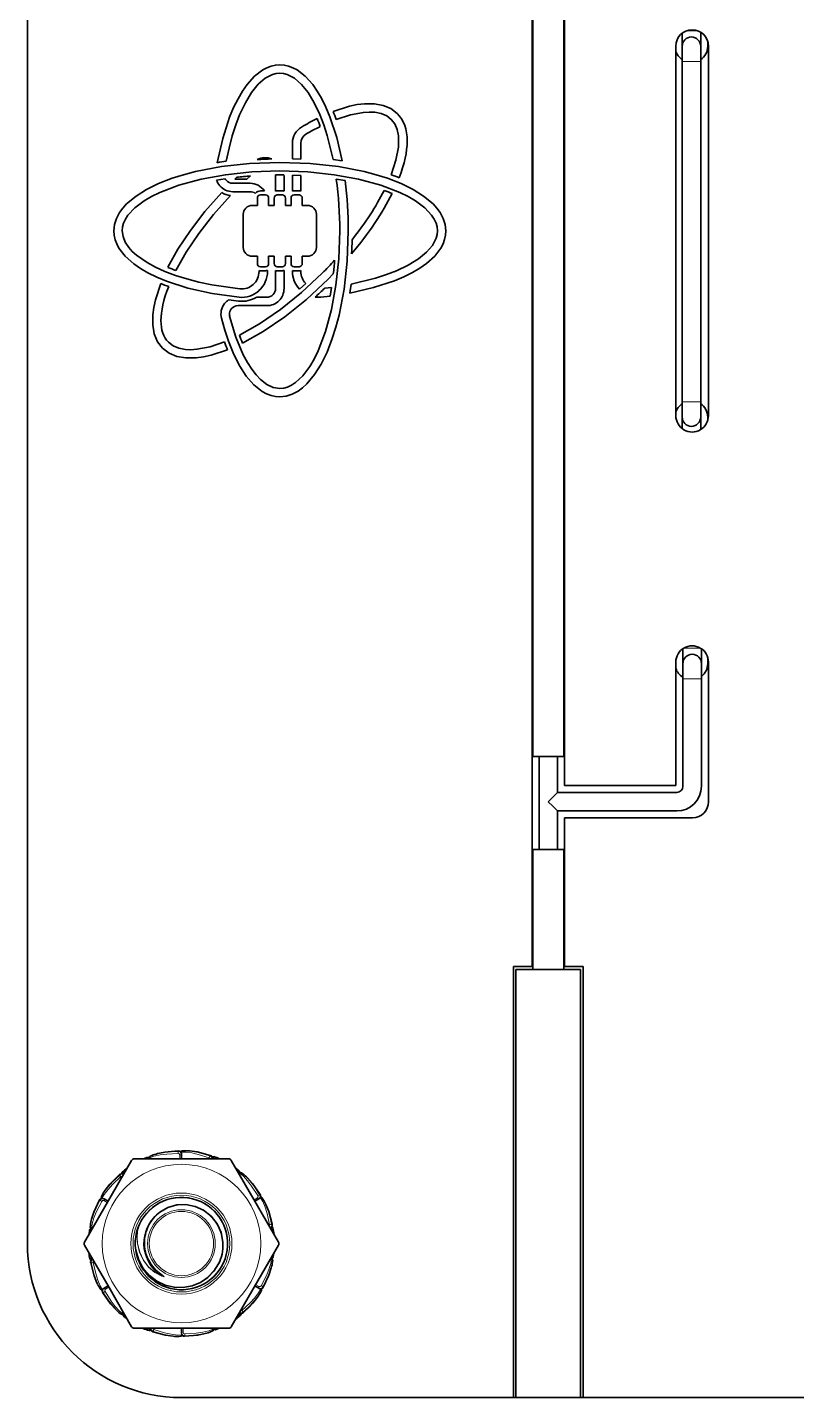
# Model space of a CAD drawing. Extents: x 291 to 828, y 188 to 662.
# Drawn here: x 291.03 to 316, y 289.08 to 333.56 of the extents above; entities that cross this region are included whole.
import ezdxf

# ---------------------------------------------------------------- set-up
doc = ezdxf.new("R2010")
doc.units = 0

msp = doc.modelspace()

# ---------------------------------------------------------------- linework, layer by layer
at = {"color": 7, "lineweight": 35}
for p, q in [((291.03, 294.081), (291.03, 359.841)), ((291.03, 294.081), (291.03, 359.841)), ((307.41, 308.956), (307.41, 350.84)), ((307.439, 350.89), (307.439, 309.89)), ((308.439, 350.89), (308.439, 309.89)), ((308.469, 350.84), (308.469, 308.956)), ((352.41, 289.081), (296.03, 289.081)), ((352.41, 289.081), (309.073, 289.081))]:
    msp.add_line(p, q, dxfattribs=at)
at = {"color": 7, "lineweight": 35, "ltscale": 0.010585}
msp.add_line((312.285, 333.377), (312.285, 332.954), dxfattribs=at)
at = {"color": 7, "lineweight": 13, "ltscale": 0.009319}
msp.add_line((312.422, 333.454), (312.794, 333.454), dxfattribs=at)
at = {"color": 7, "lineweight": 35, "ltscale": 0.011383}
msp.add_line((312.885, 333.409), (312.885, 332.954), dxfattribs=at)
at = {"color": 7, "lineweight": 35, "ltscale": 0.299998}
for p, q in [((312.079, 320.958), (312.079, 332.958)), ((313.137, 332.958), (313.137, 320.958))]:
    msp.add_line(p, q, dxfattribs=at)
at = {"color": 7, "lineweight": 35, "ltscale": 0.0125}
for p, q in [((312.285, 332.954), (312.285, 332.454)), ((312.885, 332.954), (312.885, 332.454)), ((312.285, 320.913), (312.285, 321.413)), ((312.885, 320.913), (312.885, 321.413)), ((312.309, 312.412), (312.309, 312.912)), ((312.909, 312.412), (312.909, 312.912))]:
    msp.add_line(p, q, dxfattribs=at)
at = {"color": 7, "lineweight": 35, "ltscale": 0.003988}
msp.add_line((313.114, 333.113), (313.114, 332.954), dxfattribs=at)
at = {"color": 7, "lineweight": 13, "ltscale": 0.015}
for p, q in [((312.285, 332.454), (312.885, 332.454)), ((312.285, 321.413), (312.885, 321.413)), ((312.909, 312.412), (312.309, 312.412))]:
    msp.add_line(p, q, dxfattribs=at)
at = {"color": 7, "lineweight": 35, "ltscale": 0.276018}
for p, q in [((312.285, 321.413), (312.285, 332.454)), ((312.885, 321.413), (312.885, 332.454))]:
    msp.add_line(p, q, dxfattribs=at)
at = {"color": 7, "lineweight": 35, "ltscale": 0.01281}
msp.add_line((299.632, 329.809), (299.632, 329.296), dxfattribs=at)
at = {"color": 7, "lineweight": 35, "ltscale": 0.012994}
msp.add_line((299.907, 329.289), (299.907, 329.809), dxfattribs=at)
at = {"color": 7, "lineweight": 35, "ltscale": 0.006876}
msp.add_line((299.632, 329.296), (299.907, 329.289), dxfattribs=at)
at = {"color": 7, "lineweight": 35, "ltscale": 0.007385}
msp.add_line((300.951, 329.274), (301.244, 329.236), dxfattribs=at)
at = {"color": 7, "lineweight": 35, "ltscale": 0.000164188}
msp.add_line((297.193, 329.167), (297.194, 329.173), dxfattribs=at)
at = {"color": 7, "lineweight": 35, "ltscale": 0.000140985}
msp.add_line((297.194, 329.172), (297.193, 329.167), dxfattribs=at)
at = {"color": 7, "lineweight": 35, "ltscale": 0.003895}
msp.add_line((298.157, 328.636), (298.272, 328.741), dxfattribs=at)
at = {"color": 7, "lineweight": 35, "ltscale": 0.001201}
msp.add_line((299.083, 328.775), (299.086, 328.727), dxfattribs=at)
at = {"color": 7, "lineweight": 35, "ltscale": 0.001204}
msp.add_line((299.361, 328.727), (299.358, 328.776), dxfattribs=at)
at = {"color": 7, "lineweight": 35, "ltscale": 0.00688}
msp.add_line((299.907, 328.758), (299.632, 328.77), dxfattribs=at)
at = {"color": 7, "lineweight": 35, "ltscale": 0.013043}
msp.add_line((299.632, 328.77), (299.632, 328.248), dxfattribs=at)
at = {"color": 7, "lineweight": 35, "ltscale": 0.01274}
msp.add_line((299.907, 328.248), (299.907, 328.758), dxfattribs=at)
at = {"color": 7, "lineweight": 35, "ltscale": 0.007084}
msp.add_line((297.449, 328.651), (297.169, 328.606), dxfattribs=at)
at = {"color": 7, "lineweight": 35, "ltscale": 0.014068}
for p, q in [((298.258, 328.506), (297.695, 328.506)), ((297.695, 328.231), (298.258, 328.231))]:
    msp.add_line(p, q, dxfattribs=at)
at = {"color": 7, "lineweight": 35, "ltscale": 0.002306}
msp.add_line((297.827, 328.699), (297.76, 328.636), dxfattribs=at)
at = {"color": 7, "lineweight": 35, "ltscale": 0.009911}
msp.add_line((297.76, 328.636), (298.157, 328.636), dxfattribs=at)
at = {"color": 7, "lineweight": 35, "ltscale": 0.011983}
msp.add_line((299.086, 328.727), (299.086, 328.248), dxfattribs=at)
at = {"color": 7, "lineweight": 35, "ltscale": 0.011981}
msp.add_line((299.361, 328.248), (299.361, 328.727), dxfattribs=at)
at = {"color": 7, "lineweight": 35, "ltscale": 0.007278}
msp.add_line((301.343, 328.592), (301.056, 328.64), dxfattribs=at)
at = {"color": 7, "lineweight": 35, "ltscale": 0.000387625}
msp.add_line((298.423, 328.176), (298.433, 328.188), dxfattribs=at)
at = {"color": 7, "lineweight": 35, "ltscale": 0.004041}
for p, q in [((298.496, 328.026), (298.496, 327.864)), ((298.86, 327.864), (298.86, 328.026)), ((299.042, 328.026), (299.042, 327.864)), ((299.406, 327.864), (299.406, 328.026)), ((299.587, 328.026), (299.587, 327.864)), ((299.951, 327.864), (299.951, 328.026))]:
    msp.add_line(p, q, dxfattribs=at)
at = {"color": 7, "lineweight": 35, "ltscale": 0.001955}
for p, q in [((298.496, 327.864), (298.496, 327.786)), ((298.86, 327.786), (298.86, 327.864)), ((299.042, 327.864), (299.042, 327.786)), ((299.406, 327.786), (299.406, 327.864)), ((299.587, 327.864), (299.587, 327.786)), ((299.951, 327.786), (299.951, 327.864))]:
    msp.add_line(p, q, dxfattribs=at)
at = {"color": 7, "lineweight": 35, "ltscale": 0.003159}
msp.add_line((298.596, 328.256), (298.722, 328.256), dxfattribs=at)
at = {"color": 7, "lineweight": 35, "ltscale": 0.002045}
for p, q in [((298.678, 328.126), (298.596, 328.126)), ((299.305, 328.126), (299.224, 328.126)), ((299.851, 328.126), (299.769, 328.126)), ((298.596, 325.795), (298.678, 325.795)), ((299.224, 325.795), (299.305, 325.795)), ((299.769, 325.795), (299.851, 325.795))]:
    msp.add_line(p, q, dxfattribs=at)
at = {"color": 7, "lineweight": 35, "ltscale": 0.002047}
for p, q in [((298.76, 328.126), (298.678, 328.126)), ((299.224, 328.126), (299.142, 328.126)), ((299.769, 328.126), (299.688, 328.126)), ((298.678, 325.795), (298.76, 325.795)), ((299.142, 325.795), (299.224, 325.795)), ((299.688, 325.795), (299.769, 325.795))]:
    msp.add_line(p, q, dxfattribs=at)
at = {"color": 7, "lineweight": 35, "ltscale": 0.004092}
for p, q in [((299.142, 328.256), (299.305, 328.256)), ((299.688, 328.256), (299.851, 328.256)), ((298.76, 325.665), (298.596, 325.665)), ((299.305, 325.665), (299.142, 325.665)), ((299.851, 325.665), (299.688, 325.665))]:
    msp.add_line(p, q, dxfattribs=at)
at = {"color": 7, "lineweight": 35, "ltscale": 0.026812}
for p, q in [((298.037, 327.497), (298.037, 326.424)), ((300.411, 326.424), (300.411, 327.497))]:
    msp.add_line(p, q, dxfattribs=at)
at = {"color": 7, "lineweight": 35, "ltscale": 0.004249}
for p, q in [((298.496, 327.786), (298.326, 327.786)), ((298.326, 326.135), (298.496, 326.135))]:
    msp.add_line(p, q, dxfattribs=at)
at = {"color": 7, "lineweight": 35, "ltscale": 0.004546}
for p, q in [((299.042, 327.786), (298.86, 327.786)), ((299.587, 327.786), (299.406, 327.786)), ((298.86, 326.135), (299.042, 326.135)), ((299.406, 326.135), (299.587, 326.135))]:
    msp.add_line(p, q, dxfattribs=at)
at = {"color": 7, "lineweight": 35, "ltscale": 0.004251}
for p, q in [((300.121, 327.786), (299.951, 327.786)), ((299.951, 326.135), (300.121, 326.135))]:
    msp.add_line(p, q, dxfattribs=at)
at = {"color": 7, "lineweight": 35, "ltscale": 0.001953}
for p, q in [((298.496, 326.135), (298.496, 326.057)), ((298.86, 326.057), (298.86, 326.135)), ((299.042, 326.135), (299.042, 326.057)), ((299.406, 326.057), (299.406, 326.135)), ((299.587, 326.135), (299.587, 326.057)), ((299.951, 326.057), (299.951, 326.135))]:
    msp.add_line(p, q, dxfattribs=at)
at = {"color": 7, "lineweight": 35, "ltscale": 0.004038}
for p, q in [((298.496, 326.057), (298.496, 325.895)), ((298.86, 325.895), (298.86, 326.057)), ((299.042, 326.057), (299.042, 325.895)), ((299.406, 325.895), (299.406, 326.057)), ((299.587, 326.057), (299.587, 325.895)), ((299.951, 325.895), (299.951, 326.057))]:
    msp.add_line(p, q, dxfattribs=at)
at = {"color": 7, "lineweight": 35, "ltscale": 0.000740051}
msp.add_line((298.549, 325.67), (298.549, 325.641), dxfattribs=at)
at = {"color": 7, "lineweight": 35, "ltscale": 0.000871277}
msp.add_line((298.824, 325.641), (298.824, 325.676), dxfattribs=at)
at = {"color": 7, "lineweight": 35, "ltscale": 0.014614}
for p, q in [((299.086, 325.673), (299.086, 325.088)), ((299.361, 325.088), (299.361, 325.673))]:
    msp.add_line(p, q, dxfattribs=at)
at = {"color": 7, "lineweight": 35, "ltscale": 0.000784302}
msp.add_line((299.632, 325.673), (299.632, 325.642), dxfattribs=at)
at = {"color": 7, "lineweight": 35, "ltscale": 0.000783539}
msp.add_line((299.907, 325.642), (299.907, 325.673), dxfattribs=at)
at = {"color": 7, "lineweight": 35, "ltscale": 0.006875}
msp.add_line((299.857, 325.07), (300.063, 325.253), dxfattribs=at)
at = {"color": 7, "lineweight": 35, "ltscale": 0.005917}
msp.add_line((300.794, 325.39), (300.96, 325.559), dxfattribs=at)
at = {"color": 7, "lineweight": 35, "ltscale": 0.008151}
msp.add_line((298.802, 324.806), (298.476, 324.808), dxfattribs=at)
at = {"color": 7, "lineweight": 35, "ltscale": 0.007514}
msp.add_line((300.556, 324.807), (300.854, 324.841), dxfattribs=at)
at = {"color": 7, "lineweight": 35, "ltscale": 0.005532}
msp.add_line((300.901, 325.125), (300.682, 325.099), dxfattribs=at)
at = {"color": 7, "lineweight": 35, "ltscale": 0.007195}
msp.add_line((300.854, 324.841), (300.901, 325.125), dxfattribs=at)
at = {"color": 7, "lineweight": 35, "ltscale": 0.023202}
msp.add_line((297.872, 324.537), (298.8, 324.531), dxfattribs=at)
at = {"color": 7, "lineweight": 35, "ltscale": 0.009331}
msp.add_line((312.285, 320.54), (312.285, 320.913), dxfattribs=at)
at = {"color": 7, "lineweight": 35, "ltscale": 0.010143}
msp.add_line((312.885, 320.507), (312.885, 320.913), dxfattribs=at)
at = {"color": 7, "lineweight": 35, "ltscale": 0.002743}
msp.add_line((313.114, 320.913), (313.114, 320.803), dxfattribs=at)
at = {"color": 7, "lineweight": 35, "ltscale": 0.012057}
msp.add_line((312.309, 312.912), (312.309, 313.395), dxfattribs=at)
at = {"color": 7, "lineweight": 13, "ltscale": 0.013631}
msp.add_line((312.881, 313.412), (312.335, 313.412), dxfattribs=at)
at = {"color": 7, "lineweight": 35, "ltscale": 0.01203}
msp.add_line((312.909, 312.912), (312.909, 313.394), dxfattribs=at)
at = {"color": 7, "lineweight": 35, "ltscale": 0.100054}
msp.add_line((312.079, 308.956), (312.079, 312.958), dxfattribs=at)
at = {"color": 7, "lineweight": 35, "ltscale": 0.005022}
msp.add_line((313.114, 313.113), (313.114, 312.913), dxfattribs=at)
at = {"color": 7, "lineweight": 35, "ltscale": 0.113283}
msp.add_line((313.137, 312.958), (313.137, 308.427), dxfattribs=at)
at = {"color": 7, "lineweight": 35, "ltscale": 0.087132}
for p, q in [((312.309, 312.412), (312.309, 308.927)), ((312.909, 312.412), (312.909, 308.927))]:
    msp.add_line(p, q, dxfattribs=at)
at = {"color": 7, "lineweight": 35, "ltscale": 0.025}
for p, q in [((307.439, 309.89), (308.439, 309.89)), ((308.439, 306.876), (307.439, 306.876))]:
    msp.add_line(p, q, dxfattribs=at)
at = {"color": 7, "lineweight": 35, "ltscale": 0.07536}
msp.add_line((307.639, 306.876), (307.639, 309.89), dxfattribs=at)
at = {"color": 7, "lineweight": 35, "ltscale": 0.029083}
msp.add_line((308.239, 308.727), (308.239, 309.89), dxfattribs=at)
at = {"color": 7, "lineweight": 35, "ltscale": 0.026458}
msp.add_line((307.41, 307.898), (307.41, 308.956), dxfattribs=at)
at = {"color": 7, "lineweight": 35, "ltscale": 0.005521}
msp.add_line((308.083, 308.571), (308.239, 308.727), dxfattribs=at)
at = {"color": 7, "lineweight": 35, "ltscale": 0.096743}
for p, q in [((312.109, 308.727), (308.239, 308.727)), ((312.109, 308.127), (308.239, 308.127))]:
    msp.add_line(p, q, dxfattribs=at)
at = {"color": 7, "lineweight": 35, "ltscale": 0.090253}
msp.add_line((308.469, 308.956), (312.079, 308.956), dxfattribs=at)
at = {"color": 7, "lineweight": 35, "ltscale": 0.005085}
for q in [(308.083, 308.571), (308.083, 308.283)]:
    msp.add_line((307.939, 308.427), q, dxfattribs=at)
at = {"color": 7, "lineweight": 35, "ltscale": 0.005522}
msp.add_line((308.083, 308.283), (308.239, 308.127), dxfattribs=at)
at = {"color": 7, "lineweight": 35, "ltscale": 0.120544}
for p, q in [((307.41, 303.076), (307.41, 307.898)), ((308.469, 307.898), (308.469, 303.076))]:
    msp.add_line(p, q, dxfattribs=at)
at = {"color": 7, "lineweight": 35, "ltscale": 0.031277}
msp.add_line((308.239, 306.876), (308.239, 308.127), dxfattribs=at)
at = {"color": 7, "lineweight": 35, "ltscale": 0.103706}
msp.add_line((312.617, 307.898), (308.469, 307.898), dxfattribs=at)
at = {"color": 7, "lineweight": 35, "ltscale": 2.5177e-05}
msp.add_line((312.617, 307.899), (312.617, 307.898), dxfattribs=at)
at = {"color": 7, "lineweight": 35, "ltscale": 0.097501}
for p, q in [((307.439, 302.976), (307.439, 306.876)), ((308.439, 302.976), (308.439, 306.876))]:
    msp.add_line(p, q, dxfattribs=at)
at = {"color": 7, "lineweight": 35, "ltscale": 0.349879}
for p, q in [((306.805, 289.081), (306.805, 303.076)), ((309.073, 303.076), (309.073, 289.081))]:
    msp.add_line(p, q, dxfattribs=at)
at = {"color": 7, "lineweight": 35, "ltscale": 0.015132}
msp.add_line((306.805, 303.076), (307.41, 303.076), dxfattribs=at)
at = {"color": 7, "lineweight": 35, "ltscale": 0.052499}
msp.add_line((306.889, 302.976), (308.989, 302.976), dxfattribs=at)
at = {"color": 7, "lineweight": 35, "ltscale": 0.347379}
for p, q in [((306.889, 302.976), (306.889, 289.081)), ((308.989, 302.976), (308.989, 289.081))]:
    msp.add_line(p, q, dxfattribs=at)
at = {"color": 7, "lineweight": 35, "ltscale": 0.015115}
msp.add_line((308.469, 303.076), (309.073, 303.076), dxfattribs=at)
at = {"color": 7, "lineweight": 35, "ltscale": 0.076499}
for p, q in [((294.413, 296.781), (292.883, 294.131)), ((297.646, 291.381), (299.176, 294.031))]:
    msp.add_line(p, q, dxfattribs=at)
at = {"color": 7, "lineweight": 35, "ltscale": 0.076498}
for p, q in [((297.56, 296.831), (294.5, 296.831)), ((294.5, 291.331), (297.56, 291.331))]:
    msp.add_line(p, q, dxfattribs=at)
at = {"color": 7, "lineweight": 35, "ltscale": 0.002871}
for p, q in [((294.902, 296.874), (294.796, 296.83)), ((297.885, 296.453), (297.794, 296.524)), ((293.047, 294.501), (293.032, 294.387)), ((299.012, 293.661), (299.028, 293.774)), ((294.175, 291.708), (294.265, 291.638))]:
    msp.add_line(p, q, dxfattribs=at)
at = {"color": 7, "lineweight": 13, "ltscale": 0.002597}
for p, q in [((294.902, 296.87), (294.805, 296.831)), ((297.881, 296.452), (297.799, 296.516)), ((293.051, 294.498), (293.036, 294.396)), ((299.009, 293.663), (299.023, 293.766)), ((294.178, 291.71), (294.26, 291.646)), ((297.158, 291.292), (297.254, 291.331))]:
    msp.add_line(p, q, dxfattribs=at)
at = {"color": 7, "lineweight": 13, "ltscale": 0.001723}
msp.add_line((294.843, 296.831), (294.907, 296.856), dxfattribs=at)
at = {"color": 7, "lineweight": 13, "ltscale": 0.000100592}
msp.add_line((294.902, 296.874), (294.902, 296.87), dxfattribs=at)
at = {"color": 7, "lineweight": 13, "ltscale": 0.000366938}
for p, q in [((294.907, 296.856), (294.902, 296.87)), ((297.152, 291.306), (297.158, 291.292))]:
    msp.add_line(p, q, dxfattribs=at)
at = {"color": 7, "lineweight": 13, "ltscale": 0.00065088}
for p, q in [((294.907, 296.856), (294.914, 296.831)), ((298.994, 293.665), (298.969, 293.672))]:
    msp.add_line(p, q, dxfattribs=at)
at = {"color": 7, "lineweight": 35, "ltscale": 0.001177}
for p, q in [((295.255, 297.001), (295.21, 296.988)), ((293.559, 295.82), (293.533, 295.781)), ((298.172, 296.212), (298.138, 296.244)), ((293.113, 294.87), (293.102, 294.825)), ((298.946, 293.291), (298.957, 293.337)), ((293.288, 292.811), (293.309, 292.769)), ((298.5, 292.341), (298.526, 292.38)), ((293.888, 291.95), (293.921, 291.917)), ((295.758, 291.072), (295.805, 291.068)), ((296.804, 291.16), (296.849, 291.173))]:
    msp.add_line(p, q, dxfattribs=at)
at = {"color": 7, "lineweight": 13, "ltscale": 0.000101448}
msp.add_line((295.926, 297.091), (295.924, 297.087), dxfattribs=at)
at = {"color": 7, "lineweight": 13, "ltscale": 0.000367203}
msp.add_line((295.924, 297.072), (295.924, 297.087), dxfattribs=at)
at = {"color": 7, "lineweight": 13, "ltscale": 0.003214}
for p, q in [((295.978, 296.831), (295.978, 296.96)), ((293.622, 295.411), (293.51, 295.475)), ((298.386, 295.501), (298.497, 295.565)), ((296.082, 291.33), (296.082, 291.202))]:
    msp.add_line(p, q, dxfattribs=at)
at = {"color": 7, "lineweight": 35, "ltscale": 0.000366211}
msp.add_line((296.03, 296.978), (296.03, 296.993), dxfattribs=at)
at = {"color": 7, "lineweight": 35, "ltscale": 0.003677}
for p, q in [((296.03, 296.831), (296.03, 296.978)), ((298.412, 295.456), (298.539, 295.53)), ((293.648, 292.706), (293.52, 292.632)), ((298.412, 292.706), (298.539, 292.632)), ((296.03, 291.33), (296.03, 291.183))]:
    msp.add_line(p, q, dxfattribs=at)
at = {"color": 7, "lineweight": 35, "ltscale": 0.001178}
for p, q in [((296.301, 297.09), (296.254, 297.093)), ((298.771, 295.351), (298.751, 295.393))]:
    msp.add_line(p, q, dxfattribs=at)
at = {"color": 7, "lineweight": 13, "ltscale": 0.000367453}
msp.add_line((296.954, 296.928), (296.958, 296.942), dxfattribs=at)
at = {"color": 7, "lineweight": 13, "ltscale": 0.000100627}
msp.add_line((296.961, 296.945), (296.958, 296.942), dxfattribs=at)
at = {"color": 7, "lineweight": 13, "ltscale": 0.000251303}
for p, q in [((297.271, 296.835), (297.28, 296.831)), ((294.789, 291.327), (294.779, 291.331))]:
    msp.add_line(p, q, dxfattribs=at)
at = {"color": 7, "lineweight": 35, "ltscale": 0.000304979}
msp.add_line((297.282, 296.83), (297.271, 296.835), dxfattribs=at)
at = {"color": 7, "lineweight": 35, "ltscale": 0.036627}
msp.add_line((297.646, 296.781), (298.379, 295.512), dxfattribs=at)
at = {"color": 7, "lineweight": 13, "ltscale": 0.000100858}
for p, q in [((294.015, 296.32), (294.016, 296.316)), ((298.044, 291.842), (298.043, 291.846))]:
    msp.add_line(p, q, dxfattribs=at)
at = {"color": 7, "lineweight": 13, "ltscale": 0.000366793}
msp.add_line((294.026, 296.305), (294.016, 296.316), dxfattribs=at)
at = {"color": 7, "lineweight": 35, "ltscale": 0.000305367}
for p, q in [((294.275, 296.54), (294.265, 296.533)), ((297.784, 291.622), (297.794, 291.629))]:
    msp.add_line(p, q, dxfattribs=at)
at = {"color": 7, "lineweight": 13, "ltscale": 0.000250905}
msp.add_line((294.265, 296.533), (294.273, 296.539), dxfattribs=at)
at = {"color": 7, "lineweight": 13, "ltscale": 0.001722}
for p, q in [((297.818, 296.483), (297.872, 296.44)), ((293.055, 294.428), (293.065, 294.496)), ((299.005, 293.733), (298.994, 293.665)), ((294.241, 291.678), (294.188, 291.721)), ((297.216, 291.331), (297.152, 291.306))]:
    msp.add_line(p, q, dxfattribs=at)
at = {"color": 7, "lineweight": 13, "ltscale": 0.000650612}
msp.add_line((297.872, 296.44), (297.853, 296.422), dxfattribs=at)
at = {"color": 7, "lineweight": 13, "ltscale": 0.000366891}
msp.add_line((297.872, 296.44), (297.881, 296.452), dxfattribs=at)
at = {"color": 7, "lineweight": 13, "ltscale": 0.000101172}
msp.add_line((297.885, 296.453), (297.881, 296.452), dxfattribs=at)
at = {"color": 7, "lineweight": 13, "ltscale": 0.000101273}
msp.add_line((293.371, 295.496), (293.373, 295.492), dxfattribs=at)
at = {"color": 7, "lineweight": 13, "ltscale": 0.00036657}
msp.add_line((293.386, 295.485), (293.373, 295.492), dxfattribs=at)
at = {"color": 7, "lineweight": 35, "ltscale": 0.000365754}
for p, q in [((293.52, 295.53), (293.508, 295.537)), ((298.539, 295.53), (298.552, 295.537)), ((293.52, 292.632), (293.508, 292.625)), ((298.539, 292.632), (298.552, 292.625))]:
    msp.add_line(p, q, dxfattribs=at)
at = {"color": 7, "lineweight": 35, "ltscale": 0.003676}
msp.add_line((293.648, 295.456), (293.52, 295.53), dxfattribs=at)
at = {"color": 7, "lineweight": 35, "ltscale": 0.039872}
for p, q in [((299.176, 294.131), (298.379, 295.512)), ((292.883, 294.031), (293.681, 292.65))]:
    msp.add_line(p, q, dxfattribs=at)
at = {"color": 7, "lineweight": 13, "ltscale": 0.000367075}
for p, q in [((298.568, 295.668), (298.58, 295.676)), ((293.492, 292.494), (293.479, 292.486))]:
    msp.add_line(p, q, dxfattribs=at)
at = {"color": 7, "lineweight": 13, "ltscale": 0.00010072}
msp.add_line((298.584, 295.676), (298.58, 295.676), dxfattribs=at)
at = {"color": 7, "lineweight": 13, "ltscale": 0.000146423}
msp.add_line((295.333, 295.106), (295.337, 295.101), dxfattribs=at)
at = {"color": 7, "lineweight": 13, "ltscale": 9.76592e-05}
msp.add_line((293.047, 294.501), (293.051, 294.498), dxfattribs=at)
at = {"color": 7, "lineweight": 13, "ltscale": 0.000367495}
msp.add_line((293.065, 294.496), (293.051, 294.498), dxfattribs=at)
at = {"color": 7, "lineweight": 13, "ltscale": 0.000650144}
msp.add_line((293.065, 294.496), (293.09, 294.49), dxfattribs=at)
at = {"color": 7, "lineweight": 35, "ltscale": 0.000105677}
msp.add_line((294.631, 294.595), (294.627, 294.595), dxfattribs=at)
at = {"color": 7, "lineweight": 13, "ltscale": 0.000367354}
for p, q in [((298.958, 294.704), (298.972, 294.707)), ((293.102, 293.457), (293.087, 293.454))]:
    msp.add_line(p, q, dxfattribs=at)
at = {"color": 7, "lineweight": 13, "ltscale": 0.000101103}
for p, q in [((298.976, 294.706), (298.972, 294.707)), ((293.084, 293.456), (293.087, 293.454))]:
    msp.add_line(p, q, dxfattribs=at)
at = {"color": 7, "lineweight": 13, "ltscale": 0.000250673}
msp.add_line((299.035, 294.383), (299.036, 294.373), dxfattribs=at)
at = {"color": 7, "lineweight": 35, "ltscale": 0.000304498}
msp.add_line((299.037, 294.371), (299.035, 294.383), dxfattribs=at)
at = {"color": 7, "lineweight": 35, "ltscale": 0.000305257}
msp.add_line((293.023, 293.791), (293.024, 293.779), dxfattribs=at)
at = {"color": 7, "lineweight": 13, "ltscale": 0.000251432}
msp.add_line((293.024, 293.779), (293.023, 293.789), dxfattribs=at)
at = {"color": 7, "lineweight": 13, "ltscale": 0.000366739}
msp.add_line((298.994, 293.665), (299.009, 293.663), dxfattribs=at)
at = {"color": 7, "lineweight": 13, "ltscale": 9.72082e-05}
msp.add_line((299.012, 293.661), (299.009, 293.663), dxfattribs=at)
at = {"color": 7, "lineweight": 13, "ltscale": 0.003215}
for p, q in [((298.438, 292.751), (298.549, 292.686)), ((293.674, 292.661), (293.562, 292.596))]:
    msp.add_line(p, q, dxfattribs=at)
at = {"color": 7, "lineweight": 13, "ltscale": 0.000101474}
msp.add_line((293.475, 292.486), (293.479, 292.486), dxfattribs=at)
at = {"color": 7, "lineweight": 35, "ltscale": 0.036626}
msp.add_line((294.413, 291.381), (293.681, 292.65), dxfattribs=at)
at = {"color": 7, "lineweight": 13, "ltscale": 0.000367243}
msp.add_line((298.673, 292.676), (298.686, 292.669), dxfattribs=at)
at = {"color": 7, "lineweight": 13, "ltscale": 0.000100884}
msp.add_line((298.688, 292.666), (298.686, 292.669), dxfattribs=at)
at = {"color": 7, "lineweight": 13, "ltscale": 0.00036736}
msp.add_line((298.034, 291.857), (298.043, 291.846), dxfattribs=at)
at = {"color": 7, "lineweight": 13, "ltscale": 0.000100459}
msp.add_line((294.175, 291.708), (294.178, 291.71), dxfattribs=at)
at = {"color": 7, "lineweight": 13, "ltscale": 0.000367361}
msp.add_line((294.188, 291.721), (294.178, 291.71), dxfattribs=at)
at = {"color": 7, "lineweight": 13, "ltscale": 0.000650073}
msp.add_line((294.188, 291.721), (294.206, 291.74), dxfattribs=at)
at = {"color": 7, "lineweight": 13, "ltscale": 0.000251525}
msp.add_line((297.794, 291.629), (297.786, 291.623), dxfattribs=at)
at = {"color": 7, "lineweight": 35, "ltscale": 0.000305291}
msp.add_line((294.777, 291.332), (294.789, 291.327), dxfattribs=at)
at = {"color": 7, "lineweight": 13, "ltscale": 0.000101703}
msp.add_line((295.098, 291.217), (295.101, 291.22), dxfattribs=at)
at = {"color": 7, "lineweight": 13, "ltscale": 0.000366727}
msp.add_line((295.106, 291.233), (295.101, 291.22), dxfattribs=at)
at = {"color": 7, "lineweight": 35, "ltscale": 0.000365448}
msp.add_line((296.03, 291.183), (296.03, 291.169), dxfattribs=at)
at = {"color": 7, "lineweight": 13, "ltscale": 0.000100783}
msp.add_line((296.134, 291.071), (296.136, 291.074), dxfattribs=at)
at = {"color": 7, "lineweight": 13, "ltscale": 0.000367231}
msp.add_line((296.135, 291.089), (296.136, 291.074), dxfattribs=at)
at = {"color": 7, "lineweight": 13, "ltscale": 0.000649946}
msp.add_line((297.152, 291.306), (297.145, 291.331), dxfattribs=at)
at = {"color": 7, "lineweight": 35, "ltscale": 0.002872}
msp.add_line((297.157, 291.288), (297.263, 291.331), dxfattribs=at)
at = {"color": 7, "lineweight": 13, "ltscale": 0.000101221}
msp.add_line((297.157, 291.288), (297.158, 291.292), dxfattribs=at)
at = {"color": 7, "lineweight": 35, "ltscale": 0.269375}
msp.add_line((306.805, 289.081), (296.03, 289.081), dxfattribs=at)
at = {"color": 7, "lineweight": 35}
for points in [[(299.224, 332.35), (299.081, 332.34), (298.94, 332.308), (298.802, 332.257), (298.667, 332.185), (298.406, 331.984), (298.16, 331.711), (298.009, 331.495), (297.866, 331.251), (297.725, 330.965), (297.594, 330.651), (297.371, 329.96), (297.194, 329.173)], [(301.244, 329.236), (301.07, 329.992), (300.85, 330.664), (300.718, 330.978), (300.576, 331.263), (300.437, 331.499), (300.291, 331.708), (300.046, 331.982), (299.785, 332.183), (299.649, 332.255), (299.51, 332.308), (299.368, 332.339), (299.224, 332.35)], [(297.483, 329.221), (297.575, 329.649), (297.681, 330.05), (297.794, 330.403), (297.918, 330.727), (298.104, 331.12), (298.306, 331.452), (298.521, 331.718), (298.747, 331.914), (298.982, 332.034), (299.102, 332.065), (299.224, 332.075)], [(299.224, 332.075), (299.346, 332.065), (299.467, 332.033), (299.702, 331.912), (299.928, 331.715), (300.141, 331.449), (300.339, 331.12), (300.522, 330.732), (300.647, 330.407), (300.76, 330.054), (300.951, 329.274)], [(303.035, 330.772), (302.829, 330.928), (302.581, 331.033), (302.294, 331.085), (301.971, 331.085), (301.737, 331.057), (301.49, 331.006), (300.957, 330.837)], [(301.052, 330.578), (301.519, 330.73), (301.939, 330.807), (302.129, 330.817), (302.305, 330.808), (302.514, 330.766), (302.693, 330.689), (302.84, 330.578), (302.952, 330.432), (303.029, 330.253), (303.072, 330.043), (303.081, 329.868), (303.071, 329.677), (302.994, 329.253), (302.839, 328.781)], [(299.224, 329.182), (298.243, 329.146), (297.325, 329.045), (296.483, 328.882), (296.096, 328.78), (295.732, 328.665), (295.289, 328.493), (294.897, 328.301), (294.56, 328.09), (294.251, 327.833), (294.127, 327.697), (294.023, 327.558), (293.919, 327.365), (293.856, 327.166), (293.834, 326.961)], [(294.109, 326.961), (294.12, 327.087), (294.153, 327.212), (294.213, 327.343), (294.295, 327.471), (294.518, 327.71), (294.819, 327.934), (295.059, 328.074), (295.329, 328.206), (295.95, 328.442), (296.665, 328.637), (297.46, 328.783), (298.318, 328.875), (299.224, 328.907)], [(304.613, 326.961), (304.592, 327.166), (304.528, 327.365), (304.424, 327.558), (304.32, 327.697), (304.196, 327.833), (303.888, 328.09), (303.55, 328.301), (303.158, 328.493), (302.715, 328.665), (302.352, 328.78), (301.964, 328.882), (301.123, 329.045), (300.204, 329.146), (299.224, 329.182)], [(299.224, 328.907), (300.129, 328.875), (300.987, 328.783), (301.782, 328.637), (302.497, 328.442), (303.118, 328.206), (303.388, 328.074), (303.628, 327.934), (303.929, 327.71), (304.152, 327.471), (304.235, 327.343), (304.294, 327.212), (304.327, 327.087), (304.338, 326.961)], [(297.336, 328.203), (296.793, 327.585), (296.319, 326.969), (295.916, 326.363), (295.589, 325.776)], [(295.851, 325.674), (296.184, 326.263), (296.594, 326.873), (297.075, 327.491), (297.622, 328.105)], [(293.834, 326.961), (293.845, 326.815), (293.876, 326.673), (293.929, 326.533), (294.001, 326.396), (294.203, 326.133), (294.479, 325.886), (294.697, 325.735), (294.943, 325.592), (295.23, 325.452), (295.545, 325.322), (296.239, 325.1), (297.028, 324.927), (297.901, 324.806)], [(297.929, 325.079), (297.02, 325.209), (296.599, 325.297), (296.203, 325.399), (295.835, 325.515), (295.496, 325.642), (295.189, 325.78), (294.915, 325.928), (294.574, 326.166), (294.435, 326.291), (294.32, 326.42), (294.204, 326.596), (294.133, 326.777), (294.109, 326.961)], [(301.169, 326.961), (301.137, 326.055), (301.045, 325.197), (300.899, 324.402), (300.705, 323.687), (300.469, 323.066), (300.337, 322.796), (300.197, 322.556), (299.973, 322.255), (299.734, 322.032), (299.606, 321.95), (299.475, 321.89), (299.35, 321.857), (299.224, 321.846)], [(299.224, 321.571), (299.429, 321.593), (299.628, 321.656), (299.821, 321.76), (299.96, 321.864), (300.096, 321.988), (300.353, 322.297), (300.564, 322.634), (300.756, 323.026), (300.928, 323.469), (301.043, 323.832), (301.145, 324.22), (301.308, 325.062), (301.409, 325.98), (301.444, 326.961)], [(301.491, 324.94), (302.262, 325.116), (302.941, 325.337), (303.252, 325.468), (303.535, 325.609), (303.772, 325.75), (303.983, 325.899), (304.253, 326.143), (304.45, 326.403), (304.521, 326.538), (304.572, 326.676), (304.603, 326.817), (304.613, 326.961)], [(304.338, 326.961), (304.328, 326.84), (304.297, 326.721), (304.178, 326.488), (303.984, 326.264), (303.721, 326.05), (303.394, 325.85), (303.008, 325.666), (302.682, 325.539), (302.327, 325.424), (301.541, 325.231)], [(295.356, 325.252), (295.184, 324.722), (295.131, 324.474), (295.1, 324.238), (295.097, 323.91), (295.147, 323.617), (295.251, 323.362), (295.413, 323.149)], [(300.6, 325.585), (299.925, 324.957), (299.242, 324.409), (298.566, 323.946), (297.914, 323.577)], [(298.013, 323.313), (298.686, 323.69), (299.383, 324.165), (300.09, 324.734), (300.794, 325.39)], [(297.329, 324.121), (297.435, 323.735), (297.554, 323.378), (297.729, 322.946), (297.923, 322.568), (298.132, 322.247), (298.385, 321.957), (298.653, 321.745), (298.795, 321.668), (298.94, 321.613), (299.081, 321.582), (299.224, 321.571)], [(299.224, 321.846), (299.011, 321.879), (298.801, 321.975), (298.597, 322.132), (298.453, 322.283), (298.313, 322.464), (298.171, 322.686), (298.036, 322.939), (297.798, 323.513), (297.595, 324.188)], [(295.413, 323.149), (295.626, 322.988), (295.882, 322.883), (296.176, 322.833), (296.505, 322.837), (296.742, 322.869), (296.992, 322.923), (297.524, 323.096)], [(297.424, 323.356), (296.957, 323.198), (296.533, 323.114), (296.34, 323.101), (296.161, 323.108), (295.946, 323.149), (295.761, 323.227), (295.607, 323.344)], [(295.926, 297.091), (295.494, 297.054), (295.255, 297.001)], [(296.961, 296.945), (296.543, 297.058), (296.301, 297.09)], [(294.015, 296.32), (293.708, 296.014), (293.559, 295.82)], [(298.584, 295.676), (298.336, 296.031), (298.172, 296.212)], [(293.371, 295.496), (293.187, 295.103), (293.113, 294.87)], [(295.333, 295.106), (295.589, 295.252), (295.875, 295.335), (296.175, 295.348), (296.473, 295.289), (296.751, 295.161), (296.993, 294.97), (297.186, 294.724), (297.316, 294.438), (297.376, 294.126), (297.378, 294.081)], [(298.976, 294.706), (298.864, 295.125), (298.771, 295.351)], [(297.236, 293.423), (297.083, 293.183), (296.883, 292.978), (296.644, 292.817), (296.374, 292.708), (296.086, 292.656), (295.791, 292.664), (295.501, 292.734), (295.231, 292.862), (294.991, 293.044), (294.792, 293.273), (294.643, 293.54), (294.545, 293.866)], [(293.084, 293.456), (293.195, 293.037), (293.288, 292.811)], [(298.688, 292.666), (298.872, 293.058), (298.946, 293.291)], [(293.475, 292.486), (293.723, 292.13), (293.888, 291.95)], [(298.044, 291.842), (298.351, 292.148), (298.5, 292.341)], [(295.098, 291.217), (295.516, 291.104), (295.758, 291.072)], [(296.134, 291.071), (296.566, 291.108), (296.804, 291.16)]]:
    msp.add_lwpolyline(points, dxfattribs=at)
at = {"color": 7, "lineweight": 13}
for points in [[(294.998, 296.862), (295.137, 296.916), (295.336, 296.961), (295.552, 296.989), (295.923, 297.008)], [(295.21, 296.988), (295.601, 297.056), (295.924, 297.072)], [(295.924, 297.087), (295.626, 297.07), (295.255, 297.001)], [(296.011, 297.048), (296.161, 297.05), (296.363, 297.025), (296.575, 296.977), (296.93, 296.868)], [(296.254, 297.093), (296.644, 297.023), (296.954, 296.928)], [(296.958, 296.942), (296.673, 297.027), (296.301, 297.09)], [(293.533, 295.781), (293.789, 296.084), (294.026, 296.305)], [(294.016, 296.316), (293.799, 296.111), (293.559, 295.82)], [(297.923, 296.365), (298.039, 296.271), (298.177, 296.122), (298.309, 295.948), (298.511, 295.637)], [(293.451, 295.548), (293.524, 295.679), (293.647, 295.841), (293.795, 296.001), (294.066, 296.254)], [(298.138, 296.244), (298.391, 295.94), (298.568, 295.668)], [(298.58, 295.676), (298.416, 295.925), (298.172, 296.212)], [(293.102, 294.825), (293.239, 295.197), (293.386, 295.485)], [(293.105, 294.578), (293.128, 294.726), (293.188, 294.92), (293.273, 295.121), (293.441, 295.451)], [(293.373, 295.492), (293.239, 295.226), (293.113, 294.87)], [(298.59, 295.58), (298.667, 295.452), (298.746, 295.264), (298.81, 295.056), (298.893, 294.695)], [(298.751, 295.393), (298.885, 295.02), (298.958, 294.704)], [(295.337, 295.101), (295.57, 295.237), (295.829, 295.32), (296.101, 295.345), (296.376, 295.31), (296.639, 295.216), (296.877, 295.066), (297.079, 294.866), (297.234, 294.625), (297.334, 294.355), (297.373, 294.08)], [(298.972, 294.707), (298.903, 294.997), (298.771, 295.351)], [(297.23, 293.425), (297.085, 293.195), (296.897, 292.997), (296.673, 292.84), (296.421, 292.728), (296.178, 292.672), (295.929, 292.659), (295.68, 292.69), (295.438, 292.764), (295.211, 292.881), (295.008, 293.036), (294.834, 293.226), (294.695, 293.445), (294.595, 293.685), (294.552, 293.86), (294.53, 294.04)], [(295.398, 293.021), (295.166, 293.146), (294.961, 293.32), (294.794, 293.537), (294.67, 293.796), (294.602, 294.08)], [(295.399, 293.026), (295.168, 293.15), (294.964, 293.323), (294.797, 293.54), (294.674, 293.798), (294.606, 294.081)], [(293.087, 293.454), (293.156, 293.164), (293.288, 292.811)], [(293.309, 292.769), (293.175, 293.142), (293.102, 293.457)], [(293.469, 292.582), (293.393, 292.71), (293.314, 292.897), (293.249, 293.105), (293.166, 293.467)], [(295.051, 293.399), (295.197, 293.225), (295.423, 293.041), (295.466, 293.006), (295.466, 293.005), (295.464, 293.004), (295.399, 293.026)], [(295.055, 293.402), (295.201, 293.229), (295.425, 293.043), (295.467, 293.006), (295.465, 293.003), (295.398, 293.021)], [(298.955, 293.584), (298.931, 293.436), (298.871, 293.242), (298.787, 293.041), (298.618, 292.71)], [(298.957, 293.337), (298.82, 292.965), (298.673, 292.676)], [(298.686, 292.669), (298.82, 292.936), (298.946, 293.291)], [(293.479, 292.486), (293.643, 292.237), (293.888, 291.95)], [(293.921, 291.917), (293.668, 292.222), (293.492, 292.494)], [(294.137, 291.796), (294.021, 291.891), (293.882, 292.04), (293.75, 292.213), (293.549, 292.525)], [(298.608, 292.613), (298.536, 292.483), (298.413, 292.32), (298.265, 292.16), (297.993, 291.908)], [(298.526, 292.38), (298.271, 292.078), (298.034, 291.857)], [(298.043, 291.846), (298.26, 292.051), (298.5, 292.341)], [(295.101, 291.22), (295.387, 291.134), (295.758, 291.072)], [(295.805, 291.068), (295.415, 291.139), (295.106, 291.233)], [(296.048, 291.114), (295.899, 291.112), (295.697, 291.137), (295.484, 291.185), (295.129, 291.294)], [(296.849, 291.173), (296.459, 291.106), (296.135, 291.089)], [(296.136, 291.074), (296.433, 291.092), (296.804, 291.16)], [(297.061, 291.299), (296.922, 291.246), (296.724, 291.201), (296.507, 291.173), (296.137, 291.154)]]:
    msp.add_lwpolyline(points, dxfattribs=at)
for radius in [2.575, 1.641, 1.571, 1.099, 1.043]:
    msp.add_circle((296.03, 294.081), radius, dxfattribs=at)
at = {"color": 7, "lineweight": 35}
for centre, radius, start, end in [((312.608, 332.958), 0.529, 359.9911, 179.9891), ((312.585, 332.954), 0.3, 0, 180), ((312.587, 332.956), 0.532, 197.1841, 235.3868), ((312.586, 332.953), 0.528, 304.4906, 0.0407), ((303.868, 323.677), 7.732, 116.3501, 120.6247), ((294.937, 328.399), 5.926, 19.1884, 21.8623), ((294.766, 328.421), 6.646, 18.9441, 21.3159), ((300.241, 329.808), 0.609, 120.7875, 179.9127), ((300.24, 329.808), 0.333, 120.8221, 179.9562), ((303.839, 323.725), 7.401, 116.5306, 120.6213), ((298.999, 319.189), 10.146, 98.5948, 100.2455), ((298.752, 328.74), 0.594, 68.735, 116.4196), ((299.341, 315.81), 13.49, 91.5881, 93.6284), ((299.168, 316.75), 12.025, 94.2745, 96.4022), ((299.223, 320.916), 7.861, 89.0201, 91.0244), ((300.663, 322.506), 6.642, 68.4989, 70.8732), ((297.697, 328.787), 0.559, 198.9041, 220.4083), ((297.695, 328.788), 0.557, 220.6172, 270.0113), ((297.694, 328.785), 0.28, 208.5784, 220.2271), ((297.695, 328.788), 0.282, 220.5887, 269.9674), ((298.257, 327.949), 0.557, 33.444, 89.9552), ((288.785, 326.971), 12.385, 359.9535, 7.7457), ((288.47, 326.979), 12.975, 359.9198, 7.1423), ((297.696, 328.788), 0.687, 238.391, 263.8489), ((298.257, 327.951), 0.28, 53.5998, 89.8087), ((298.596, 328.026), 0.229, 89.9264, 135.1316), ((298.596, 328.026), 0.1, 90.0017, 180.1383), ((298.76, 328.026), 0.1, 0.0801, 89.9745), ((299.142, 328.026), 0.1, 90.0197, 179.9284), ((299.145, 328.025), 0.231, 90.8509, 104.8682), ((299.302, 328.028), 0.228, 75.1454, 89.256), ((299.305, 328.026), 0.1, 0.0686, 89.9805), ((299.688, 328.026), 0.1, 90.0554, 179.8992), ((299.691, 328.026), 0.23, 90.8683, 104.8808), ((299.848, 328.027), 0.229, 75.0864, 89.1493), ((299.851, 328.026), 0.1, 0.018, 90.0494), ((300.642, 322.568), 6.03, 68.3321, 70.9647), ((298.326, 327.497), 0.289, 89.9866, 180.0183), ((300.121, 327.497), 0.289, 359.9782, 89.9963), ((287.437, 326.976), 14.138, 356.9278, 358.7693), ((298.326, 326.424), 0.289, 179.9947, 270.0038), ((300.121, 326.424), 0.289, 270.0133, 0.0088), ((297.965, 331.503), 6.201, 247.4704, 250.0735), ((297.984, 325.641), 0.565, 312.0682, 359.9704), ((298.596, 325.895), 0.1, 179.9513, 270.0643), ((297.983, 325.642), 0.841, 312.1414, 359.9392), ((298.597, 325.897), 0.232, 258.1298, 269.809), ((298.76, 325.895), 0.1, 270.014, 359.9847), ((298.756, 325.894), 0.228, 270.9211, 287.3268), ((299.142, 325.895), 0.1, 180.0068, 269.9919), ((299.145, 325.894), 0.229, 255.098, 269.1749), ((299.305, 325.895), 0.1, 270.008, 359.9962), ((299.302, 325.895), 0.229, 270.8118, 284.8904), ((299.688, 325.895), 0.1, 180.036, 269.9562), ((299.691, 325.893), 0.228, 255.0489, 269.1984), ((300.473, 325.644), 0.841, 180.1348, 222.9506), ((299.851, 325.895), 0.1, 269.939, 0.0468), ((299.848, 325.894), 0.229, 270.8276, 284.9032), ((300.472, 325.643), 0.565, 180.1509, 223.631), ((291.165, 335.002), 13.33, 315.0522, 317.5612), ((288.939, 326.945), 12.1, 353.4248, 355.5533), ((297.652, 330.884), 6.082, 247.8176, 250.44), ((297.987, 325.632), 0.556, 263.9219, 312.3935), ((291.188, 326.857), 10.48, 349.4578, 351.0723), ((297.982, 325.636), 0.964, 264.414, 300.8284), ((297.985, 325.64), 0.839, 264.2413, 312.0896), ((298.803, 325.089), 0.283, 269.7385, 359.9031), ((298.807, 325.087), 0.554, 314.6554, 0.1657), ((291.109, 335.048), 13.807, 312.1286, 313.8928), ((300.473, 325.634), 0.832, 262.9342, 275.6988), ((297.862, 324.256), 0.55, 141.6482, 194.176), ((297.87, 324.251), 0.56, 123.831, 141.7429), ((299.124, 336.37), 11.759, 262.3485, 263.9634), ((297.864, 324.255), 0.277, 141.58, 179.8765), ((297.87, 324.255), 0.282, 89.4904, 142.1409), ((298.805, 325.085), 0.554, 269.4916, 314.9891), ((297.863, 324.256), 0.276, 179.9265, 194.1945), ((303.545, 325.536), 5.962, 199.1797, 201.8949), ((303.258, 325.447), 6.197, 199.72, 202.2913), ((312.584, 320.913), 0.528, 124.4848, 163.0215), ((312.585, 320.913), 0.529, 0.0166, 55.4833), ((312.608, 320.958), 0.529, 180.0068, 0.0154), ((312.585, 320.913), 0.3, 180, 360), ((312.608, 312.958), 0.529, 359.9853, 180.0422), ((312.609, 312.912), 0.3, 0, 180), ((312.587, 312.915), 0.532, 197.1905, 238.4255), ((312.585, 312.912), 0.528, 307.7081, 0.0204), ((312.109, 308.927), 0.2, 270, 360), ((312.109, 308.927), 0.8, 270, 360), ((312.609, 308.427), 0.529, 270.8925, 359.9556), ((294.5, 296.731), 0.1, 90, 150), ((294.941, 296.78), 0.101, 30.3348, 112.1885), ((295.048, 296.859), 0.0643, 116.6919, 168.926), ((295.5, 295.929), 1.099, 105.2934, 116.0619), ((295.93, 296.99), 0.1, 1.5039, 92.4746), ((296.057, 297.027), 0.0643, 96.6918, 148.9258), ((296.164, 295.998), 1.099, 85.2934, 96.0619), ((296.93, 296.849), 0.101, 349.8513, 72.2033), ((297.063, 296.84), 0.0643, 76.6918, 128.9256), ((296.812, 295.837), 1.099, 65.2934, 76.0619), ((297.56, 296.731), 0.1, 30, 90), ((294.083, 296.245), 0.101, 49.8513, 132.2033), ((294.157, 296.355), 0.0643, 136.6919, 188.9262), ((294.9, 295.636), 1.099, 125.2934, 136.0619), ((297.823, 296.374), 0.101, 330.3348, 52.1885), ((297.944, 296.32), 0.0643, 56.6918, 108.9254), ((297.365, 295.464), 1.099, 45.2934, 56.0619), ((293.46, 295.449), 0.1, 61.5039, 152.4746), ((293.492, 295.577), 0.0643, 156.6919, 208.9264), ((294.436, 295.156), 1.099, 145.2934, 156.0619), ((296.03, 294.081), 1.5, 188.2165, 165.8313), ((298.5, 295.622), 0.1, 301.5039, 32.4746), ((298.595, 295.53), 0.0643, 36.6918, 88.9252), ((297.757, 294.923), 1.099, 25.2934, 36.0619), ((296.078, 294.099), 1.253, 126.4978, 153.1497), ((293.148, 294.487), 0.101, 90.3348, 172.1885), ((294.164, 294.546), 1.099, 165.2934, 176.0619), ((293.133, 294.619), 0.0643, 176.6919, 228.9265), ((295.199, 294.317), 0.637, 154.0224, 168.1089), ((296.063, 294.107), 1.235, 153.1668, 181.1945), ((298.877, 294.685), 0.101, 289.8513, 12.2033), ((298.936, 294.566), 0.0643, 16.6918, 68.9252), ((297.941, 294.282), 1.099, 5.2934, 16.0619), ((296.03, 294.081), 5, 180, 270), ((296.03, 294.081), 5, 180, 270), ((292.97, 294.081), 0.1, 150, 210), ((296.03, 294.081), 1.5, 165.8313, 188.2153), ((296.065, 294.108), 1.238, 181.2623, 214.9807), ((296.019, 294.031), 1.36, 333.4353, 2.0792), ((299.09, 294.081), 0.1, 330, 30), ((294.118, 293.88), 1.099, 185.2934, 196.0619), ((298.912, 293.674), 0.101, 270.3348, 352.1885), ((293.124, 293.596), 0.0643, 196.6919, 248.9265), ((293.182, 293.477), 0.101, 109.8513, 192.2033), ((297.895, 293.616), 1.099, 345.2934, 356.0619), ((298.926, 293.542), 0.0643, 356.6918, 48.9252), ((294.302, 293.238), 1.099, 205.2934, 216.0619), ((293.465, 292.631), 0.0643, 216.6919, 268.9264), ((293.56, 292.54), 0.1, 121.5039, 212.4746), ((297.623, 293.006), 1.099, 325.2934, 336.0619), ((298.599, 292.712), 0.1, 241.5039, 332.4746), ((298.568, 292.584), 0.0643, 336.6918, 28.9253), ((294.694, 292.698), 1.099, 225.2934, 236.0619), ((294.237, 291.788), 0.101, 150.3348, 232.1885), ((297.976, 291.917), 0.101, 229.8513, 312.2033), ((297.903, 291.806), 0.0643, 316.6918, 8.9254), ((294.115, 291.841), 0.0643, 236.6919, 288.9263), ((294.5, 291.431), 0.1, 210, 270), ((297.56, 291.431), 0.1, 270, 330), ((297.16, 292.526), 1.099, 305.2934, 316.0619), ((295.248, 292.325), 1.099, 245.2934, 256.0619), ((294.997, 291.322), 0.0643, 256.6919, 308.9261), ((295.129, 291.313), 0.101, 169.8513, 252.2033), ((295.896, 292.163), 1.099, 265.2934, 276.0619), ((296.003, 291.135), 0.0643, 276.6919, 328.9259), ((296.129, 291.171), 0.1, 181.5039, 272.4746), ((296.56, 292.233), 1.099, 285.2934, 296.0619), ((297.119, 291.382), 0.101, 210.3348, 292.1885), ((297.012, 291.303), 0.0643, 296.6918, 348.9256)]:
    msp.add_arc(centre, radius, start, end, dxfattribs=at)
at = {"color": 7, "lineweight": 13}
for centre, radius, start, end in [((294.943, 296.777), 0.1, 32.2745, 114.0547), ((294.948, 296.762), 0.102, 42.6275, 113.2559), ((295.039, 296.874), 0.0463, 104.4509, 196.9271), ((296.248, 297.034), 0.326, 173.2268, 184.6551), ((295.927, 296.956), 0.0517, 4.8423, 94.5947), ((295.932, 296.988), 0.0988, 2.9456, 94.6214), ((295.932, 296.973), 0.0987, 2.9221, 94.3881), ((296.054, 297.045), 0.0463, 84.4509, 176.9271), ((297.245, 296.781), 0.326, 153.2268, 164.6551), ((296.912, 296.814), 0.0566, 17.5453, 71.8936), ((296.924, 296.83), 0.102, 0.2607, 73.3775), ((296.931, 296.845), 0.1, 351.7282, 74.0866), ((297.066, 296.858), 0.0463, 64.4509, 156.9271), ((296.79, 295.962), 0.943, 67.0615, 75.4163), ((294.086, 296.243), 0.1, 51.7282, 134.0866), ((294.096, 296.231), 0.102, 60.2607, 133.3775), ((294.298, 296.483), 0.326, 213.2268, 224.6551), ((294.104, 296.212), 0.0566, 77.5453, 131.8936), ((294.143, 296.367), 0.0463, 124.4509, 216.9271), ((294.78, 295.68), 0.943, 127.0615, 135.4163), ((297.811, 296.358), 0.102, 342.6275, 53.2559), ((297.822, 296.37), 0.1, 332.2745, 54.0547), ((297.953, 296.336), 0.0463, 44.4509, 136.9271), ((293.463, 295.449), 0.0988, 62.9457, 154.6214), ((293.581, 295.746), 0.326, 233.2268, 244.6551), ((293.476, 295.442), 0.0987, 62.9221, 154.3881), ((293.475, 295.584), 0.0463, 144.4509, 236.9271), ((293.489, 295.429), 0.0517, 64.8423, 154.5947), ((296.03, 294.081), 1.49, 199.6027, 159.8306), ((298.468, 295.607), 0.0517, 304.8423, 34.5947), ((298.696, 295.369), 0.326, 113.2268, 124.6551), ((298.486, 295.612), 0.0987, 302.9221, 34.3881), ((298.498, 295.619), 0.0988, 302.9456, 34.6214), ((298.609, 295.542), 0.0463, 24.4509, 116.9271), ((296.03, 294.081), 1.229, 136.221, 239.1341), ((296.078, 294.098), 1.247, 126.4709, 153.1281), ((293.151, 294.488), 0.1, 92.2745, 174.0547), ((293.167, 294.484), 0.102, 102.6275, 173.2559), ((293.115, 294.619), 0.0463, 164.4509, 256.9271), ((296.039, 294.268), 1.45, 166.9462, 187.4611), ((296.039, 294.268), 1.445, 166.946, 187.4449), ((296.063, 294.107), 1.23, 153.1463, 181.1795), ((298.838, 294.683), 0.0566, 317.5453, 11.8936), ((298.976, 294.379), 0.326, 93.2268, 104.6551), ((298.858, 294.681), 0.102, 300.2607, 13.3775), ((298.874, 294.683), 0.1, 291.7282, 14.0866), ((298.953, 294.572), 0.0463, 4.4509, 96.9271), ((298.039, 294.363), 0.943, 7.0614, 15.4163), ((296.065, 294.108), 1.232, 181.2478, 214.9792), ((296.019, 294.031), 1.355, 333.4133, 2.0563), ((294.02, 293.798), 0.943, 187.0614, 195.4164), ((298.908, 293.674), 0.1, 272.2745, 354.0547), ((298.892, 293.677), 0.102, 282.6275, 353.2559), ((293.107, 293.59), 0.0463, 184.4509, 276.9271), ((293.185, 293.479), 0.1, 111.7282, 194.0866), ((293.201, 293.481), 0.102, 120.2607, 193.3775), ((293.083, 293.783), 0.326, 273.2268, 284.6551), ((293.222, 293.479), 0.0566, 137.5453, 191.8936), ((298.944, 293.542), 0.0463, 344.4509, 76.9271), ((298.571, 292.733), 0.0517, 244.8423, 334.5947), ((298.478, 292.415), 0.326, 53.2268, 64.6551), ((293.451, 292.62), 0.0463, 204.4509, 296.9271), ((293.561, 292.542), 0.0988, 122.9456, 214.6214), ((293.574, 292.55), 0.0987, 122.9221, 214.3881), ((293.363, 292.793), 0.326, 293.2268, 304.6551), ((293.592, 292.554), 0.0517, 124.8423, 214.5947), ((298.584, 292.719), 0.0987, 242.9221, 334.3881), ((298.596, 292.712), 0.0988, 242.9457, 334.6214), ((298.584, 292.578), 0.0463, 324.4509, 56.9271), ((294.238, 291.791), 0.1, 152.2746, 234.0547), ((294.249, 291.803), 0.102, 162.6275, 233.2559), ((297.279, 292.482), 0.943, 307.0615, 315.4163), ((297.973, 291.918), 0.1, 231.7282, 314.0866), ((297.963, 291.931), 0.102, 240.2607, 313.3775), ((297.916, 291.795), 0.0463, 304.4509, 36.9271), ((297.955, 291.95), 0.0566, 257.5453, 311.8936), ((297.761, 291.678), 0.326, 33.2268, 44.6551), ((294.106, 291.826), 0.0463, 224.4509, 316.9271), ((295.27, 292.199), 0.943, 247.0615, 255.4163), ((294.993, 291.304), 0.0463, 244.4509, 336.9271), ((295.129, 291.316), 0.1, 171.7282, 254.0866), ((295.135, 291.331), 0.102, 180.2607, 253.3775), ((295.147, 291.348), 0.0566, 197.5453, 251.8936), ((294.815, 291.38), 0.326, 333.2268, 344.6551), ((296.005, 291.117), 0.0463, 264.4509, 356.9271), ((296.128, 291.188), 0.0987, 182.9221, 274.3881), ((296.128, 291.174), 0.0988, 182.9457, 274.6214), ((296.133, 291.206), 0.0517, 184.8423, 274.5947), ((295.812, 291.128), 0.326, 353.2268, 4.6551), ((297.116, 291.384), 0.1, 212.2745, 294.0547), ((297.021, 291.287), 0.0463, 284.4509, 16.9271), ((297.112, 291.4), 0.102, 222.6275, 293.2559)]:
    msp.add_arc(centre, radius, start, end, dxfattribs=at)
at = {"color": 7, "lineweight": 35}
for centre, major_axis, ratio, start_param, end_param in [((298.213, 326.375), (4.859, 4.358), 0.388046, 5.948223, 6.304275), ((298.037, 326.266), (5.036, 4.467), 0.383905, 5.641171, 5.954999), ((298.722, 326.883), (4.323, 4.027), 0.425475, 4.990019, 5.436217), ((298.572, 327.051), (4.218, 3.914), 0.427853, 5.056432, 5.430728), ((299.073, 327.045), (-3.465, -3.685), 0.359858, 5.546487, 5.917733), ((300.382, 328.055), (4.779, 4.707), 0.325771, 2.831137, 3.14412)]:
    msp.add_ellipse(centre, major_axis=major_axis, ratio=ratio, start_param=start_param, end_param=end_param, dxfattribs=at)
at = {"color": 7, "lineweight": 13}
for centre, major_axis, start_param, end_param in [((295.98, 296.978), (0.05, 0), 4.671362, 6.283192), ((293.495, 295.486), (-0.025, -0.0433), 1.529769, 3.141599), ((298.514, 295.573), (0.025, -0.0433), 4.671362, 6.283192), ((293.545, 292.589), (0.025, -0.0433), 1.529769, 3.141599), ((298.564, 292.675), (-0.025, -0.0433), 4.671362, 6.283192), ((296.08, 291.183), (0.05, 0), 1.529769, 3.141599)]:
    msp.add_ellipse(centre, major_axis=major_axis, ratio=0.371175, start_param=start_param, end_param=end_param, dxfattribs=at)

doc.saveas('drawing.dxf')
